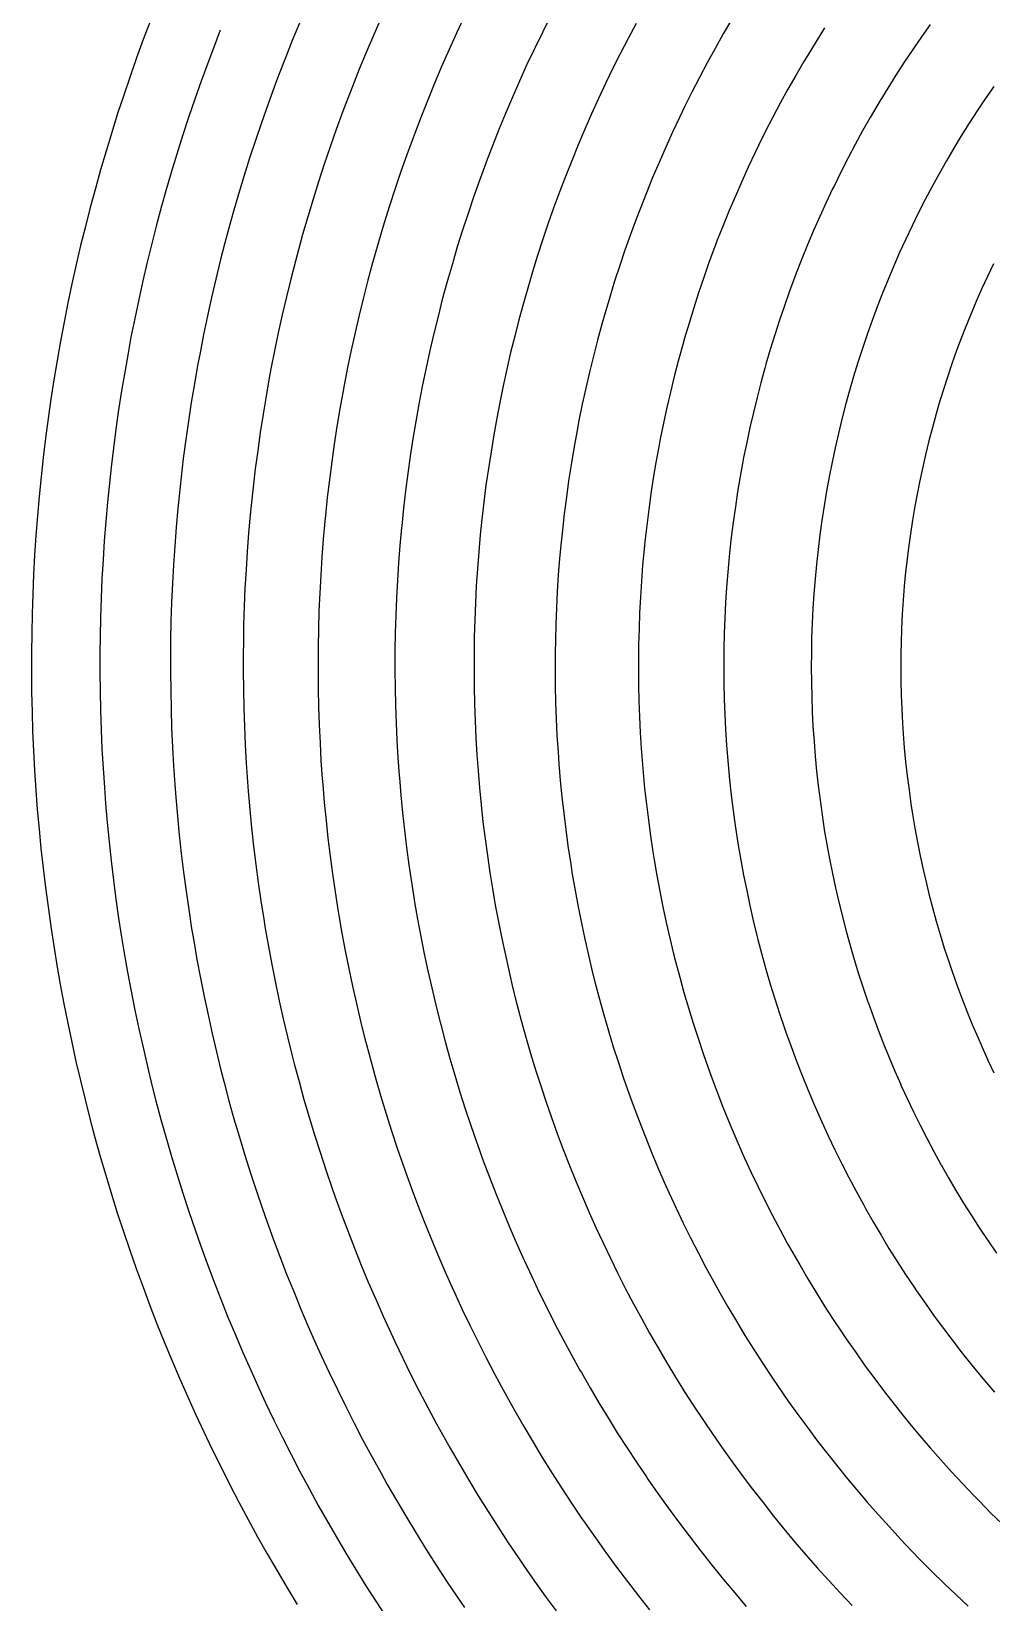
# Model space of a CAD drawing. Header units: inches. Extents: x -134 to 137, y -136 to 138.
# Drawn here: x -134.3 to -62.5, y -71 to 46.4 of the extents above; entities that cross this region are included whole.
import ezdxf

# ---------------------------------------------------------------- set-up
doc = ezdxf.new("R2010")
doc.units = ezdxf.units.IN
doc.header["$MEASUREMENT"] = 0
doc.linetypes.add('Continuous2', pattern=[0])
doc.layers.add('single spiral', color=1, linetype='Continuous')

msp = doc.modelspace()

# ---------------------------------------------------------------- linework, layer by layer
at = {"layer": 'single spiral', "color": 7, "linetype": 'Continuous2', "lineweight": -3, "true_color": 0xffffff}
for p, q in [((-125.38, 47.17), (-125.89, 45.82)), ((-114.21, 47.06), (-114.75, 45.76)), ((-108.13, 47.39), (-108.69, 46.13)), ((-101.9, 47.52), (-102.47, 46.3)), ((-95.45, 47.57), (-96.04, 46.41)), ((-89.06, 47.02), (-89.66, 45.9)), ((-81.92, 47.3), (-82.54, 46.24)), ((-67.07, 46.96), (-67.73, 46.03)), ((-125.89, 45.82), (-126.39, 44.45)), ((-120.14, 46.52), (-120.65, 45.18)), ((-108.69, 46.13), (-109.22, 44.87)), ((-102.47, 46.3), (-103.03, 45.08)), ((-96.04, 46.41), (-96.61, 45.23)), ((-89.66, 45.9), (-90.24, 44.77)), ((-82.54, 46.24), (-83.15, 45.16)), ((-74.97, 46.7), (-75.61, 45.69)), ((-67.73, 46.03), (-68.38, 45.09)), ((-120.65, 45.18), (-121.07, 44.07)), ((-114.75, 45.76), (-115.27, 44.45)), ((-109.22, 44.87), (-109.75, 43.6)), ((-103.03, 45.08), (-103.57, 43.86)), ((-96.68, 45.08), (-97.24, 43.9)), ((-96.61, 45.23), (-96.68, 45.08)), ((-90.24, 44.77), (-90.81, 43.64)), ((-83.15, 45.16), (-83.74, 44.09)), ((-76.23, 44.67), (-76.52, 44.18)), ((-75.61, 45.69), (-76.23, 44.67)), ((-68.38, 45.09), (-69.01, 44.13)), ((-126.39, 44.45), (-126.88, 43.07)), ((-121.07, 44.07), (-121.57, 42.72)), ((-115.27, 44.45), (-115.78, 43.14)), ((-109.75, 43.6), (-110.26, 42.32)), ((-103.57, 43.86), (-104.09, 42.62)), ((-97.24, 43.9), (-97.78, 42.71)), ((-90.81, 43.64), (-91.32, 42.58)), ((-83.74, 44.09), (-84.32, 43)), ((-76.52, 44.18), (-77.12, 43.15)), ((-69.01, 44.13), (-69.64, 43.17)), ((-126.88, 43.07), (-127.35, 41.68)), ((-121.57, 42.72), (-122.04, 41.37)), ((-115.78, 43.14), (-116.11, 42.26)), ((-110.26, 42.32), (-110.75, 41.04)), ((-104.09, 42.62), (-104.6, 41.38)), ((-97.78, 42.71), (-98.3, 41.52)), ((-91.32, 42.58), (-91.86, 41.43)), ((-84.32, 43), (-84.88, 41.9)), ((-77.12, 43.15), (-77.71, 42.12)), ((-69.64, 43.17), (-70.24, 42.2)), ((-62.33, 42.31), (-62.96, 41.4)), ((-127.35, 41.68), (-127.81, 40.29)), ((-122.04, 41.37), (-122.51, 40.01)), ((-116.11, 42.26), (-116.59, 40.94)), ((-104.6, 41.38), (-105.1, 40.13)), ((-98.3, 41.52), (-98.82, 40.31)), ((-91.86, 41.43), (-92.38, 40.28)), ((-84.88, 41.9), (-85.43, 40.8)), ((-77.71, 42.12), (-78.28, 41.08)), ((-70.84, 41.22), (-70.98, 40.98)), ((-70.24, 42.2), (-70.84, 41.22)), ((-62.96, 41.4), (-63.57, 40.49)), ((-127.81, 40.29), (-128.25, 38.89)), ((-122.51, 40.01), (-122.95, 38.64)), ((-116.59, 40.94), (-117.06, 39.61)), ((-110.99, 40.4), (-111.47, 39.11)), ((-110.75, 41.04), (-110.99, 40.4)), ((-105.1, 40.13), (-105.58, 38.88)), ((-98.82, 40.31), (-99.31, 39.1)), ((-92.38, 40.28), (-92.89, 39.12)), ((-85.81, 40.01), (-86.33, 38.9)), ((-85.43, 40.8), (-85.81, 40.01)), ((-78.83, 40.02), (-79.38, 38.97)), ((-78.28, 41.08), (-78.83, 40.02)), ((-71.56, 39.99), (-72.13, 39)), ((-70.98, 40.98), (-71.56, 39.99)), ((-63.57, 40.49), (-64.16, 39.57)), ((-128.25, 38.89), (-128.67, 37.49)), ((-117.06, 39.61), (-117.51, 38.28)), ((-111.47, 39.11), (-111.92, 37.81)), ((-105.58, 38.88), (-105.73, 38.48)), ((-99.31, 39.1), (-99.79, 37.89)), ((-92.89, 39.12), (-93.39, 37.95)), ((-86.33, 38.9), (-86.84, 37.78)), ((-79.38, 38.97), (-79.91, 37.9)), ((-72.13, 39), (-72.68, 37.99)), ((-64.16, 39.57), (-64.75, 38.64)), ((-122.95, 38.64), (-123.38, 37.27)), ((-117.51, 38.28), (-117.95, 36.95)), ((-111.92, 37.81), (-112.36, 36.51)), ((-105.73, 38.48), (-106.19, 37.22)), ((-99.79, 37.89), (-100.26, 36.67)), ((-93.39, 37.95), (-93.87, 36.77)), ((-86.84, 37.78), (-87.34, 36.65)), ((-79.91, 37.9), (-80.16, 37.38)), ((-72.68, 37.99), (-73.21, 36.98)), ((-65.31, 37.71), (-65.86, 36.76)), ((-64.75, 38.64), (-65.31, 37.71)), ((-128.67, 37.49), (-129.08, 36.08)), ((-123.38, 37.27), (-123.8, 35.9)), ((-117.95, 36.95), (-118.37, 35.6)), ((-112.36, 36.51), (-112.79, 35.2)), ((-106.19, 37.22), (-106.64, 35.96)), ((-100.32, 36.51), (-100.77, 35.29)), ((-100.26, 36.67), (-100.32, 36.51)), ((-93.87, 36.77), (-94.34, 35.59)), ((-87.34, 36.65), (-87.82, 35.52)), ((-80.16, 37.38), (-80.67, 36.3)), ((-73.21, 36.98), (-73.73, 35.96)), ((-65.86, 36.76), (-66.41, 35.8)), ((-129.08, 36.08), (-129.47, 34.69)), ((-123.8, 35.9), (-124.2, 34.52)), ((-118.37, 35.6), (-118.78, 34.26)), ((-106.64, 35.96), (-107.07, 34.69)), ((-100.77, 35.29), (-101.2, 34.05)), ((-94.34, 35.59), (-94.76, 34.49)), ((-87.82, 35.52), (-88.29, 34.38)), ((-81.16, 35.22), (-81.64, 34.13)), ((-80.67, 36.3), (-81.16, 35.22)), ((-73.73, 35.96), (-74.24, 34.93)), ((-66.41, 35.8), (-66.93, 34.84)), ((-129.47, 34.69), (-129.85, 33.28)), ((-124.2, 34.52), (-124.52, 33.37)), ((-118.78, 34.26), (-119.17, 32.91)), ((-112.79, 35.2), (-113.2, 33.89)), ((-107.07, 34.69), (-107.49, 33.41)), ((-101.2, 34.05), (-101.62, 32.82)), ((-94.76, 34.49), (-95.2, 33.3)), ((-88.29, 34.38), (-88.74, 33.23)), ((-81.64, 34.13), (-82.1, 33.04)), ((-74.37, 34.68), (-74.86, 33.64)), ((-74.24, 34.93), (-74.37, 34.68)), ((-66.93, 34.84), (-67.45, 33.87)), ((-129.85, 33.28), (-130.22, 31.86)), ((-124.52, 33.37), (-124.9, 31.98)), ((-119.17, 32.91), (-119.42, 32)), ((-113.2, 33.89), (-113.6, 32.57)), ((-107.49, 33.41), (-107.89, 32.13)), ((-95.2, 33.3), (-95.62, 32.1)), ((-88.74, 33.23), (-89.05, 32.41)), ((-82.1, 33.04), (-82.55, 31.93)), ((-74.86, 33.64), (-75.33, 32.6)), ((-67.95, 32.89), (-68.43, 31.91)), ((-67.45, 33.87), (-67.95, 32.89)), ((-130.22, 31.86), (-130.57, 30.44)), ((-124.9, 31.98), (-125.25, 30.59)), ((-119.42, 32), (-119.79, 30.64)), ((-113.6, 32.57), (-113.98, 31.25)), ((-107.89, 32.13), (-108.27, 30.85)), ((-101.62, 32.82), (-102.03, 31.57)), ((-95.62, 32.1), (-96.03, 30.9)), ((-89.05, 32.41), (-89.48, 31.26)), ((-82.55, 31.93), (-82.99, 30.83)), ((-75.33, 32.6), (-75.79, 31.55)), ((-68.43, 31.91), (-68.9, 30.92)), ((-125.25, 30.59), (-125.6, 29.19)), ((-119.79, 30.64), (-120.14, 29.28)), ((-114.17, 30.59), (-114.52, 29.26)), ((-113.98, 31.25), (-114.17, 30.59)), ((-108.27, 30.85), (-108.64, 29.56)), ((-102.03, 31.57), (-102.42, 30.33)), ((-96.03, 30.9), (-96.42, 29.69)), ((-89.48, 31.26), (-89.89, 30.1)), ((-82.99, 30.83), (-83.19, 30.28)), ((-75.79, 31.55), (-76.24, 30.49)), ((-68.9, 30.92), (-69.36, 29.92)), ((-130.57, 30.44), (-130.9, 29.01)), ((-108.64, 29.56), (-108.76, 29.14)), ((-102.42, 30.33), (-102.79, 29.07)), ((-96.42, 29.69), (-96.8, 28.48)), ((-89.89, 30.1), (-90.28, 28.93)), ((-83.19, 30.28), (-83.61, 29.16)), ((-76.67, 29.43), (-77.09, 28.36)), ((-76.24, 30.49), (-76.67, 29.43)), ((-69.36, 29.92), (-69.8, 28.91)), ((-130.9, 29.01), (-131.22, 27.58)), ((-125.6, 29.19), (-125.92, 27.79)), ((-120.14, 29.28), (-120.47, 27.91)), ((-114.52, 29.26), (-114.87, 27.93)), ((-108.76, 29.14), (-109.11, 27.85)), ((-102.79, 29.07), (-103.15, 27.82)), ((-96.8, 28.48), (-97.16, 27.26)), ((-90.28, 28.93), (-90.66, 27.76)), ((-83.61, 29.16), (-84, 28.04)), ((-77.09, 28.36), (-77.19, 28.09)), ((-69.8, 28.91), (-70.23, 27.9)), ((-62.35, 29.07), (-62.8, 28.13)), ((-131.22, 27.58), (-131.52, 26.15)), ((-125.92, 27.79), (-126.23, 26.39)), ((-120.47, 27.91), (-120.79, 26.54)), ((-114.87, 27.93), (-115.19, 26.6)), ((-109.11, 27.85), (-109.44, 26.55)), ((-103.2, 27.65), (-103.54, 26.39)), ((-103.15, 27.82), (-103.2, 27.65)), ((-97.16, 27.26), (-97.48, 26.12)), ((-90.66, 27.76), (-91.03, 26.58)), ((-84, 28.04), (-84.39, 26.91)), ((-77.59, 27.02), (-77.97, 25.94)), ((-77.19, 28.09), (-77.59, 27.02)), ((-70.23, 27.9), (-70.64, 26.88)), ((-63.24, 27.17), (-63.66, 26.21)), ((-62.8, 28.13), (-63.24, 27.17)), ((-131.52, 26.15), (-131.81, 24.71)), ((-126.23, 26.39), (-126.53, 24.99)), ((-120.79, 26.54), (-121.09, 25.17)), ((-115.19, 26.6), (-115.5, 25.26)), ((-109.44, 26.55), (-109.76, 25.24)), ((-103.54, 26.39), (-103.86, 25.12)), ((-97.48, 26.12), (-97.82, 24.89)), ((-91.03, 26.58), (-91.38, 25.4)), ((-84.39, 26.91), (-84.75, 25.78)), ((-77.97, 25.94), (-78.34, 24.85)), ((-71.04, 25.86), (-71.42, 24.82)), ((-70.64, 26.88), (-71.04, 25.86)), ((-63.66, 26.21), (-64.07, 25.24)), ((-131.81, 24.71), (-132.07, 23.29)), ((-126.53, 24.99), (-126.81, 23.58)), ((-121.09, 25.17), (-121.38, 23.79)), ((-115.5, 25.26), (-115.8, 23.91)), ((-109.76, 25.24), (-110.06, 23.93)), ((-103.86, 25.12), (-104.18, 23.85)), ((-97.82, 24.89), (-98.13, 23.66)), ((-91.38, 25.4), (-91.62, 24.55)), ((-84.75, 25.78), (-85.1, 24.64)), ((-78.34, 24.85), (-78.69, 23.76)), ((-71.42, 24.82), (-71.79, 23.79)), ((-64.07, 25.24), (-64.46, 24.27)), ((-126.81, 23.58), (-127.03, 22.4)), ((-121.38, 23.79), (-121.65, 22.41)), ((-115.8, 23.91), (-116.08, 22.57)), ((-110.06, 23.93), (-110.35, 22.62)), ((-104.18, 23.85), (-104.47, 22.58)), ((-98.13, 23.66), (-98.44, 22.43)), ((-91.62, 24.55), (-91.94, 23.36)), ((-85.44, 23.5), (-85.6, 22.94)), ((-85.1, 24.64), (-85.44, 23.5)), ((-78.69, 23.76), (-79.03, 22.67)), ((-71.79, 23.79), (-72.14, 22.75)), ((-64.73, 23.56), (-65.1, 22.58)), ((-64.46, 24.27), (-64.73, 23.56)), ((-132.07, 23.29), (-132.33, 21.85)), ((-127.03, 22.4), (-127.28, 20.98)), ((-121.65, 22.41), (-121.83, 21.48)), ((-116.08, 22.57), (-116.35, 21.22)), ((-110.35, 22.62), (-110.62, 21.31)), ((-104.47, 22.58), (-104.75, 21.3)), ((-98.44, 22.43), (-98.72, 21.19)), ((-91.94, 23.36), (-92.25, 22.17)), ((-85.6, 22.94), (-85.91, 21.79)), ((-79.03, 22.67), (-79.35, 21.57)), ((-72.14, 22.75), (-72.48, 21.7)), ((-65.1, 22.58), (-65.45, 21.59)), ((-132.33, 21.85), (-132.57, 20.4)), ((-121.83, 21.48), (-122.07, 20.1)), ((-116.35, 21.22), (-116.47, 20.54)), ((-110.62, 21.31), (-110.88, 19.99)), ((-104.75, 21.3), (-105.01, 20.02)), ((-98.72, 21.19), (-98.99, 19.95)), ((-92.25, 22.17), (-92.54, 20.97)), ((-85.91, 21.79), (-86.21, 20.64)), ((-79.43, 21.28), (-79.73, 20.18)), ((-79.35, 21.57), (-79.43, 21.28)), ((-72.48, 21.7), (-72.8, 20.65)), ((-65.45, 21.59), (-65.79, 20.59)), ((-132.57, 20.4), (-132.79, 18.95)), ((-127.28, 20.98), (-127.51, 19.57)), ((-122.07, 20.1), (-122.3, 18.71)), ((-116.47, 20.54), (-116.71, 19.18)), ((-110.88, 19.99), (-110.96, 19.57)), ((-105.01, 20.02), (-105.26, 18.74)), ((-92.54, 20.97), (-92.82, 19.77)), ((-86.21, 20.64), (-86.49, 19.48)), ((-79.73, 20.18), (-80.02, 19.07)), ((-72.8, 20.65), (-73.11, 19.59)), ((-65.79, 20.59), (-66.11, 19.59)), ((-132.79, 18.95), (-133, 17.5)), ((-127.51, 19.57), (-127.73, 18.15)), ((-116.71, 19.18), (-116.94, 17.83)), ((-110.96, 19.57), (-111.2, 18.24)), ((-98.99, 19.95), (-99.25, 18.7)), ((-92.82, 19.77), (-93.08, 18.57)), ((-86.49, 19.48), (-86.76, 18.32)), ((-80.02, 19.07), (-80.29, 17.95)), ((-73.11, 19.59), (-73.4, 18.53)), ((-66.11, 19.59), (-66.42, 18.59)), ((-127.73, 18.15), (-127.94, 16.72)), ((-122.3, 18.71), (-122.52, 17.32)), ((-116.94, 17.83), (-117.15, 16.47)), ((-111.2, 18.24), (-111.42, 16.92)), ((-105.29, 18.57), (-105.52, 17.28)), ((-105.26, 18.74), (-105.29, 18.57)), ((-99.25, 18.7), (-99.47, 17.54)), ((-93.08, 18.57), (-93.33, 17.36)), ((-86.76, 18.32), (-87.01, 17.15)), ((-80.29, 17.95), (-80.55, 16.83)), ((-73.4, 18.53), (-73.68, 17.46)), ((-66.63, 17.85), (-66.91, 16.84)), ((-66.42, 18.59), (-66.63, 17.85)), ((-133, 17.5), (-133.19, 16.05)), ((-127.94, 16.72), (-128.12, 15.3)), ((-122.52, 17.32), (-122.72, 15.93)), ((-117.15, 16.47), (-117.34, 15.1)), ((-111.42, 16.92), (-111.62, 15.59)), ((-105.52, 17.28), (-105.74, 15.99)), ((-99.47, 17.54), (-99.7, 16.29)), ((-93.49, 16.49), (-93.71, 15.27)), ((-93.33, 17.36), (-93.49, 16.49)), ((-87.01, 17.15), (-87.25, 15.99)), ((-80.55, 16.83), (-80.79, 15.71)), ((-73.68, 17.46), (-73.94, 16.39)), ((-66.91, 16.84), (-67.18, 15.83)), ((-133.19, 16.05), (-133.37, 14.6)), ((-128.12, 15.3), (-128.3, 13.87)), ((-122.72, 15.93), (-122.9, 14.53)), ((-111.62, 15.59), (-111.81, 14.26)), ((-105.74, 15.99), (-105.94, 14.7)), ((-99.7, 16.29), (-99.9, 15.03)), ((-93.71, 15.27), (-93.91, 14.06)), ((-87.36, 15.4), (-87.57, 14.23)), ((-87.25, 15.99), (-87.36, 15.4)), ((-80.79, 15.71), (-81.02, 14.59)), ((-74.18, 15.32), (-74.41, 14.24)), ((-73.94, 16.39), (-74.18, 15.32)), ((-67.18, 15.83), (-67.43, 14.8)), ((-133.37, 14.6), (-133.53, 13.14)), ((-122.9, 14.53), (-123.07, 13.13)), ((-117.34, 15.1), (-117.52, 13.74)), ((-111.81, 14.26), (-111.98, 12.93)), ((-105.94, 14.7), (-106.12, 13.4)), ((-99.9, 15.03), (-100.1, 13.78)), ((-87.57, 14.23), (-87.77, 13.06)), ((-81.07, 14.3), (-81.28, 13.17)), ((-81.02, 14.59), (-81.07, 14.3)), ((-74.41, 14.24), (-74.63, 13.16)), ((-67.43, 14.8), (-67.66, 13.78)), ((-133.53, 13.14), (-133.67, 11.69)), ((-128.3, 13.87), (-128.45, 12.44)), ((-123.07, 13.13), (-123.22, 11.73)), ((-117.52, 13.74), (-117.68, 12.37)), ((-111.98, 12.93), (-112.14, 11.6)), ((-106.12, 13.4), (-106.29, 12.1)), ((-100.1, 13.78), (-100.28, 12.52)), ((-93.91, 14.06), (-94.1, 12.84)), ((-87.77, 13.06), (-87.95, 11.88)), ((-81.28, 13.17), (-81.47, 12.03)), ((-74.63, 13.16), (-74.82, 12.08)), ((-67.66, 13.78), (-67.88, 12.75)), ((-128.45, 12.44), (-128.57, 11.25)), ((-117.68, 12.37), (-117.83, 11.01)), ((-106.29, 12.1), (-106.44, 10.8)), ((-100.28, 12.52), (-100.44, 11.26)), ((-94.1, 12.84), (-94.27, 11.62)), ((-87.95, 11.88), (-88.11, 10.7)), ((-81.47, 12.03), (-81.64, 10.9)), ((-74.82, 12.08), (-75.01, 10.99)), ((-68.03, 11.99), (-68.22, 10.96)), ((-67.88, 12.75), (-68.03, 11.99)), ((-133.67, 11.69), (-133.8, 10.24)), ((-128.57, 11.25), (-128.7, 9.82)), ((-123.31, 10.79), (-123.43, 9.39)), ((-123.22, 11.73), (-123.31, 10.79)), ((-117.83, 11.01), (-117.89, 10.31)), ((-112.14, 11.6), (-112.28, 10.26)), ((-106.44, 10.8), (-106.57, 9.5)), ((-100.44, 11.26), (-100.58, 9.99)), ((-94.27, 11.62), (-94.43, 10.39)), ((-88.11, 10.7), (-88.26, 9.52)), ((-81.64, 10.9), (-81.8, 9.76)), ((-75.01, 10.99), (-75.17, 9.9)), ((-68.22, 10.96), (-68.39, 9.92)), ((-133.8, 10.24), (-133.91, 8.77)), ((-128.7, 9.82), (-128.81, 8.38)), ((-117.89, 10.31), (-118.02, 8.94)), ((-112.32, 9.83), (-112.44, 8.49)), ((-112.28, 10.26), (-112.32, 9.83)), ((-106.57, 9.5), (-106.59, 9.33)), ((-100.58, 9.99), (-100.7, 8.81)), ((-94.43, 10.39), (-94.57, 9.17)), ((-88.26, 9.52), (-88.4, 8.33)), ((-81.8, 9.76), (-81.94, 8.62)), ((-75.17, 9.9), (-75.33, 8.81)), ((-68.39, 9.92), (-68.55, 8.89)), ((-133.91, 8.77), (-134.01, 7.31)), ((-128.81, 8.38), (-128.9, 6.95)), ((-123.43, 9.39), (-123.54, 7.98)), ((-118.02, 8.94), (-118.12, 7.57)), ((-112.44, 8.49), (-112.55, 7.15)), ((-106.59, 9.33), (-106.71, 8.02)), ((-100.7, 8.81), (-100.82, 7.54)), ((-94.66, 8.28), (-94.77, 7.05)), ((-94.57, 9.17), (-94.66, 8.28)), ((-88.4, 8.33), (-88.46, 7.74)), ((-81.94, 8.62), (-82.07, 7.48)), ((-75.33, 8.81), (-75.46, 7.72)), ((-68.55, 8.89), (-68.69, 7.84)), ((-134.01, 7.31), (-134.09, 5.85)), ((-123.54, 7.98), (-123.64, 6.58)), ((-118.12, 7.57), (-118.21, 6.2)), ((-112.55, 7.15), (-112.63, 5.81)), ((-106.71, 8.02), (-106.81, 6.72)), ((-100.82, 7.54), (-100.92, 6.28)), ((-94.77, 7.05), (-94.87, 5.82)), ((-88.46, 7.74), (-88.57, 6.55)), ((-82.1, 7.18), (-82.2, 6.04)), ((-82.07, 7.48), (-82.1, 7.18)), ((-75.46, 7.72), (-75.58, 6.61)), ((-68.69, 7.84), (-68.82, 6.8)), ((-128.9, 6.95), (-128.98, 5.52)), ((-123.64, 6.58), (-123.71, 5.17)), ((-118.21, 6.2), (-118.29, 4.82)), ((-106.81, 6.72), (-106.9, 5.41)), ((-100.92, 6.28), (-101, 5.01)), ((-88.57, 6.55), (-88.66, 5.36)), ((-82.2, 6.04), (-82.29, 4.89)), ((-75.58, 6.61), (-75.68, 5.52)), ((-68.91, 6.03), (-69.01, 4.98)), ((-68.82, 6.8), (-68.91, 6.03)), ((-134.09, 5.85), (-134.15, 4.39)), ((-128.98, 5.52), (-129.04, 4.08)), ((-123.71, 5.17), (-123.77, 3.77)), ((-118.29, 4.82), (-118.35, 3.45)), ((-112.63, 5.81), (-112.7, 4.47)), ((-106.9, 5.41), (-106.96, 4.11)), ((-101, 5.01), (-101.07, 3.74)), ((-94.87, 5.82), (-94.95, 4.59)), ((-88.66, 5.36), (-88.74, 4.17)), ((-82.29, 4.89), (-82.37, 3.75)), ((-75.68, 5.52), (-75.77, 4.42)), ((-69.01, 4.98), (-69.09, 3.93)), ((-134.15, 4.39), (-134.2, 2.92)), ((-129.04, 4.08), (-129.09, 2.64)), ((-123.77, 3.77), (-123.82, 2.36)), ((-112.7, 4.47), (-112.76, 3.13)), ((-106.96, 4.11), (-107.02, 2.8)), ((-101.07, 3.74), (-101.12, 2.47)), ((-94.95, 4.59), (-95.01, 3.36)), ((-88.74, 4.17), (-88.8, 2.98)), ((-82.37, 3.75), (-82.43, 2.6)), ((-75.77, 4.42), (-75.84, 3.32)), ((-69.09, 3.93), (-69.16, 2.88)), ((-134.2, 2.92), (-134.23, 1.46)), ((-129.09, 2.64), (-129.12, 1.21)), ((-123.82, 2.36), (-123.85, 0.95)), ((-118.35, 3.45), (-118.39, 2.07)), ((-112.76, 3.13), (-112.8, 1.78)), ((-107.02, 2.8), (-107.06, 1.49)), ((-101.12, 2.47), (-101.15, 1.19)), ((-95.01, 3.36), (-95.06, 2.13)), ((-88.8, 2.98), (-88.84, 1.79)), ((-82.43, 2.6), (-82.47, 1.45)), ((-75.84, 3.32), (-75.9, 2.22)), ((-69.16, 2.88), (-69.21, 1.83)), ((-134.23, 1.46), (-134.25, 0)), ((-129.12, 1.21), (-129.13, 0)), ((-118.39, 2.07), (-118.41, 0.7)), ((-112.8, 1.78), (-112.82, 0.44)), ((-107.06, 1.49), (-107.08, 0.18)), ((-101.15, 1.19), (-101.17, 0)), ((-95.06, 2.13), (-95.09, 0.9)), ((-88.84, 1.79), (-88.87, 0.6)), ((-82.47, 1.45), (-82.5, 0.31)), ((-75.9, 2.22), (-75.94, 1.12)), ((-69.21, 1.83), (-69.25, 0.78)), ((-134.25, 0), (-134.25, -1.47)), ((-129.13, 0), (-129.13, -1.44)), ((-123.85, 0.95), (-123.86, 0)), ((-123.86, 0), (-123.86, -1.41)), ((-118.41, 0.7), (-118.42, 0)), ((-118.42, 0), (-118.42, -1.38)), ((-112.82, 0.44), (-112.83, 0)), ((-112.83, 0), (-112.83, -1.34)), ((-107.08, 0.18), (-107.08, 0)), ((-107.08, 0), (-107.08, -1.31)), ((-101.17, 0), (-101.17, -1.27)), ((-95.09, 0.9), (-95.11, 0)), ((-95.11, 0), (-95.11, -1.23)), ((-88.88, 0), (-88.89, -1.19)), ((-88.87, 0.6), (-88.88, 0)), ((-82.5, 0), (-82.51, -1.15)), ((-82.5, 0.31), (-82.5, 0)), ((-75.96, 0), (-75.97, -1.1)), ((-75.94, 1.12), (-75.96, 0)), ((-69.26, 0), (-69.27, -1.05)), ((-69.25, 0.78), (-69.26, 0)), ((-82.51, -1.15), (-82.5, -2.3)), ((-75.97, -1.1), (-75.96, -2.2)), ((-69.27, -1.05), (-69.26, -2.1)), ((-134.25, -1.47), (-134.24, -2.93)), ((-129.13, -1.44), (-129.12, -2.87)), ((-123.86, -1.41), (-123.84, -2.81)), ((-118.42, -1.38), (-118.41, -2.75)), ((-112.83, -1.34), (-112.82, -2.69)), ((-107.08, -1.31), (-107.07, -2.62)), ((-101.17, -1.27), (-101.16, -2.54)), ((-95.11, -1.23), (-95.1, -2.47)), ((-88.89, -1.19), (-88.88, -2.38)), ((-82.5, -2.3), (-82.47, -3.45)), ((-75.96, -2.2), (-75.93, -3.31)), ((-69.26, -2.1), (-69.24, -3.16)), ((-134.24, -2.93), (-134.2, -4.4)), ((-129.12, -2.87), (-129.09, -4.31)), ((-123.84, -2.81), (-123.81, -4.22)), ((-118.41, -2.75), (-118.38, -4.13)), ((-112.82, -2.69), (-112.79, -4.03)), ((-107.07, -2.62), (-107.04, -3.93)), ((-101.16, -2.54), (-101.13, -3.82)), ((-95.1, -2.47), (-95.07, -3.7)), ((-88.88, -2.38), (-88.85, -3.58)), ((-82.47, -3.45), (-82.43, -4.59)), ((-75.93, -3.31), (-75.89, -4.41)), ((-69.24, -3.16), (-69.2, -4.21)), ((-134.2, -4.4), (-134.16, -5.86)), ((-129.09, -4.31), (-129.04, -5.75)), ((-123.81, -4.22), (-123.77, -5.63)), ((-118.38, -4.13), (-118.33, -5.5)), ((-112.79, -4.03), (-112.74, -5.37)), ((-107.04, -3.93), (-107, -5.23)), ((-101.13, -3.82), (-101.09, -5.09)), ((-95.07, -3.7), (-95.03, -4.93)), ((-88.85, -3.58), (-88.81, -4.77)), ((-82.43, -4.59), (-82.37, -5.74)), ((-75.89, -4.41), (-75.84, -5.51)), ((-69.2, -4.21), (-69.14, -5.26)), ((-134.16, -5.86), (-134.09, -7.33)), ((-129.04, -5.75), (-128.98, -7.18)), ((-123.77, -5.63), (-123.7, -7.04)), ((-118.33, -5.5), (-118.27, -6.88)), ((-112.74, -5.37), (-112.68, -6.72)), ((-107, -5.23), (-106.94, -6.54)), ((-101.09, -5.09), (-101.03, -6.36)), ((-95.03, -4.93), (-94.97, -6.17)), ((-88.81, -4.77), (-88.75, -5.96)), ((-82.37, -5.74), (-82.3, -6.89)), ((-75.84, -5.51), (-75.76, -6.61)), ((-69.14, -5.26), (-69.09, -6.04)), ((-123.7, -7.04), (-123.63, -8.44)), ((-118.27, -6.88), (-118.19, -8.25)), ((-112.68, -6.72), (-112.61, -8.06)), ((-106.94, -6.54), (-106.86, -7.85)), ((-101.03, -6.36), (-100.95, -7.63)), ((-94.97, -6.17), (-94.89, -7.4)), ((-88.75, -5.96), (-88.67, -7.15)), ((-82.3, -6.89), (-82.27, -7.2)), ((-75.76, -6.61), (-75.76, -6.63)), ((-75.76, -6.63), (-75.67, -7.73)), ((-69.09, -6.04), (-69.01, -7.09)), ((-134.09, -7.33), (-134.01, -8.79)), ((-128.98, -7.18), (-128.9, -8.62)), ((-112.61, -8.06), (-112.51, -9.4)), ((-106.86, -7.85), (-106.77, -9.16)), ((-100.95, -7.63), (-100.87, -8.82)), ((-94.89, -7.4), (-94.83, -8.3)), ((-88.67, -7.15), (-88.63, -7.75)), ((-88.63, -7.75), (-88.53, -8.94)), ((-82.27, -7.2), (-82.18, -8.34)), ((-75.67, -7.73), (-75.57, -8.83)), ((-69.01, -7.09), (-68.91, -8.14)), ((-68.91, -8.14), (-68.79, -9.19)), ((-134.01, -8.79), (-133.92, -10.25)), ((-128.9, -8.62), (-128.8, -10.05)), ((-123.63, -8.44), (-123.53, -9.85)), ((-118.19, -8.25), (-118.1, -9.63)), ((-106.77, -9.16), (-106.75, -9.34)), ((-106.75, -9.34), (-106.64, -10.64)), ((-100.87, -8.82), (-100.76, -10.09)), ((-94.83, -8.3), (-94.72, -9.53)), ((-88.53, -8.94), (-88.42, -10.13)), ((-82.18, -8.34), (-82.07, -9.49)), ((-75.57, -8.83), (-75.45, -9.92)), ((-68.79, -9.19), (-68.66, -10.24)), ((-133.92, -10.25), (-133.81, -11.71)), ((-128.8, -10.05), (-128.71, -11.26)), ((-123.53, -9.85), (-123.46, -10.8)), ((-118.1, -9.63), (-118.05, -10.33)), ((-118.05, -10.33), (-117.93, -11.7)), ((-112.51, -9.4), (-112.48, -9.84)), ((-112.48, -9.84), (-112.36, -11.18)), ((-100.76, -10.09), (-100.64, -11.36)), ((-94.72, -9.53), (-94.61, -10.75)), ((-88.42, -10.13), (-88.29, -11.32)), ((-82.07, -9.49), (-81.95, -10.63)), ((-75.45, -9.92), (-75.31, -11.02)), ((-68.66, -10.24), (-68.52, -11.28)), ((-133.81, -11.71), (-133.68, -13.17)), ((-128.71, -11.26), (-128.59, -12.69)), ((-123.46, -10.8), (-123.34, -12.2)), ((-117.93, -11.7), (-117.79, -13.07)), ((-112.36, -11.18), (-112.23, -12.52)), ((-106.64, -10.64), (-106.51, -11.95)), ((-100.64, -11.36), (-100.5, -12.62)), ((-94.61, -10.75), (-94.47, -11.98)), ((-88.29, -11.32), (-88.14, -12.5)), ((-81.95, -10.63), (-81.8, -11.77)), ((-75.31, -11.02), (-75.16, -12.11)), ((-68.52, -11.28), (-68.4, -12.06)), ((-128.59, -12.69), (-128.45, -14.12)), ((-123.34, -12.2), (-123.2, -13.6)), ((-112.23, -12.52), (-112.09, -13.85)), ((-106.51, -11.95), (-106.37, -13.25)), ((-100.5, -12.62), (-100.34, -13.89)), ((-94.47, -11.98), (-94.32, -13.21)), ((-88.14, -12.5), (-87.98, -13.68)), ((-81.8, -11.77), (-81.65, -12.91)), ((-81.65, -12.91), (-81.47, -14.05)), ((-75.16, -12.11), (-74.99, -13.2)), ((-68.4, -12.06), (-68.22, -13.1)), ((-133.68, -13.17), (-133.54, -14.63)), ((-123.2, -13.6), (-123.05, -15)), ((-117.79, -13.07), (-117.64, -14.44)), ((-112.09, -13.85), (-111.92, -15.19)), ((-106.37, -13.25), (-106.21, -14.55)), ((-100.34, -13.89), (-100.17, -15.15)), ((-94.32, -13.21), (-94.15, -14.43)), ((-87.98, -13.68), (-87.8, -14.86)), ((-81.47, -14.05), (-81.42, -14.36)), ((-74.99, -13.2), (-74.99, -13.22)), ((-74.99, -13.22), (-74.8, -14.31)), ((-68.22, -13.1), (-68.03, -14.14)), ((-133.54, -14.63), (-133.38, -16.08)), ((-128.45, -14.12), (-128.29, -15.55)), ((-123.05, -15), (-122.88, -16.4)), ((-117.64, -14.44), (-117.48, -15.81)), ((-111.92, -15.19), (-111.75, -16.52)), ((-106.21, -14.55), (-106.04, -15.85)), ((-100.17, -15.15), (-99.99, -16.41)), ((-94.15, -14.43), (-93.97, -15.65)), ((-87.8, -14.86), (-87.7, -15.46)), ((-81.42, -14.36), (-81.23, -15.49)), ((-74.8, -14.31), (-74.6, -15.4)), ((-68.03, -14.14), (-67.82, -15.17)), ((-67.82, -15.17), (-67.6, -16.2)), ((-133.38, -16.08), (-133.2, -17.54)), ((-128.29, -15.55), (-128.12, -16.98)), ((-122.88, -16.4), (-122.69, -17.8)), ((-117.48, -15.81), (-117.3, -17.17)), ((-106.04, -15.85), (-105.85, -17.14)), ((-99.99, -16.41), (-99.8, -17.6)), ((-93.97, -15.65), (-93.83, -16.54)), ((-87.7, -15.46), (-87.5, -16.64)), ((-81.23, -15.49), (-81.02, -16.62)), ((-74.6, -15.4), (-74.39, -16.48)), ((-67.6, -16.2), (-67.36, -17.23)), ((-133.2, -17.54), (-133.01, -18.99)), ((-128.12, -16.98), (-127.93, -18.41)), ((-117.3, -17.17), (-117.1, -18.53)), ((-111.75, -16.52), (-111.55, -17.85)), ((-105.85, -17.14), (-105.64, -18.44)), ((-99.8, -17.6), (-99.58, -18.85)), ((-93.83, -16.54), (-93.62, -17.76)), ((-87.5, -16.64), (-87.28, -17.81)), ((-81.02, -16.62), (-80.79, -17.75)), ((-74.39, -16.48), (-74.15, -17.56)), ((-74.15, -17.56), (-73.91, -18.63)), ((-67.36, -17.23), (-67.17, -18)), ((-127.93, -18.41), (-127.73, -19.83)), ((-122.69, -17.8), (-122.49, -19.19)), ((-117.1, -18.53), (-116.89, -19.89)), ((-111.55, -17.85), (-111.34, -19.18)), ((-105.64, -18.44), (-105.61, -18.62)), ((-105.61, -18.62), (-105.39, -19.91)), ((-93.62, -17.76), (-93.39, -18.97)), ((-87.28, -17.81), (-87.05, -18.98)), ((-80.79, -17.75), (-80.55, -18.87)), ((-73.91, -18.63), (-73.64, -19.71)), ((-67.17, -18), (-66.91, -19.02)), ((-133.01, -18.99), (-132.81, -20.44)), ((-127.73, -19.83), (-127.51, -21.25)), ((-122.49, -19.19), (-122.28, -20.59)), ((-116.89, -19.89), (-116.77, -20.59)), ((-111.34, -19.18), (-111.27, -19.62)), ((-111.27, -19.62), (-111.04, -20.94)), ((-105.39, -19.91), (-105.15, -21.2)), ((-99.58, -18.85), (-99.35, -20.1)), ((-93.39, -18.97), (-93.15, -20.19)), ((-87.05, -18.98), (-86.8, -20.15)), ((-80.55, -18.87), (-80.3, -20)), ((-73.64, -19.71), (-73.64, -19.73)), ((-73.64, -19.73), (-73.36, -20.8)), ((-66.91, -19.02), (-66.63, -20.04)), ((-132.81, -20.44), (-132.58, -21.89)), ((-122.28, -20.59), (-122.12, -21.53)), ((-116.77, -20.59), (-116.53, -21.95)), ((-111.04, -20.94), (-110.79, -22.27)), ((-99.35, -20.1), (-99.1, -21.35)), ((-93.15, -20.19), (-92.89, -21.39)), ((-86.8, -20.15), (-86.54, -21.32)), ((-80.3, -20), (-80.03, -21.11)), ((-80.03, -21.11), (-79.95, -21.42)), ((-73.36, -20.8), (-73.06, -21.86)), ((-66.63, -20.04), (-66.33, -21.05)), ((-66.33, -21.05), (-66.02, -22.06)), ((-132.58, -21.89), (-132.35, -23.34)), ((-127.51, -21.25), (-127.31, -22.45)), ((-122.12, -21.53), (-121.88, -22.92)), ((-116.53, -21.95), (-116.28, -23.3)), ((-110.79, -22.27), (-110.53, -23.58)), ((-105.15, -21.2), (-104.89, -22.48)), ((-99.1, -21.35), (-98.83, -22.6)), ((-92.89, -21.39), (-92.62, -22.6)), ((-86.54, -21.32), (-86.25, -22.48)), ((-79.95, -21.42), (-79.66, -22.53)), ((-73.06, -21.86), (-72.75, -22.92)), ((-66.02, -22.06), (-65.69, -23.06)), ((-132.35, -23.34), (-132.09, -24.78)), ((-127.31, -22.45), (-127.06, -23.86)), ((-121.88, -22.92), (-121.62, -24.3)), ((-116.28, -23.3), (-116.01, -24.65)), ((-104.89, -22.48), (-104.62, -23.77)), ((-98.83, -22.6), (-98.55, -23.84)), ((-92.62, -22.6), (-92.33, -23.8)), ((-86.25, -22.48), (-86.11, -23.07)), ((-86.11, -23.07), (-85.8, -24.23)), ((-79.66, -22.53), (-79.35, -23.64)), ((-72.75, -22.92), (-72.43, -23.98)), ((-65.69, -23.06), (-65.44, -23.82)), ((-127.06, -23.86), (-126.8, -25.28)), ((-121.62, -24.3), (-121.34, -25.69)), ((-116.01, -24.65), (-115.73, -26)), ((-110.53, -23.58), (-110.25, -24.9)), ((-104.62, -23.77), (-104.33, -25.04)), ((-98.55, -23.84), (-98.26, -25.08)), ((-92.33, -23.8), (-92.11, -24.68)), ((-85.8, -24.23), (-85.48, -25.38)), ((-79.35, -23.64), (-79.03, -24.75)), ((-72.43, -23.98), (-72.09, -25.03)), ((-65.44, -23.82), (-65.08, -24.81)), ((-132.09, -24.78), (-131.82, -26.22)), ((-126.8, -25.28), (-126.52, -26.69)), ((-121.34, -25.69), (-121.05, -27.06)), ((-110.25, -24.9), (-109.96, -26.21)), ((-104.33, -25.04), (-104.03, -26.32)), ((-98.26, -25.08), (-97.96, -26.25)), ((-92.11, -24.68), (-91.8, -25.87)), ((-85.48, -25.38), (-85.15, -26.52)), ((-79.03, -24.75), (-78.69, -25.85)), ((-72.09, -25.03), (-71.73, -26.08)), ((-65.08, -24.81), (-64.72, -25.8)), ((-64.72, -25.8), (-64.33, -26.78)), ((-131.82, -26.22), (-131.54, -27.66)), ((-126.52, -26.69), (-126.22, -28.1)), ((-115.73, -26), (-115.43, -27.34)), ((-109.96, -26.21), (-109.65, -27.52)), ((-104.03, -26.32), (-103.71, -27.59)), ((-97.96, -26.25), (-97.64, -27.48)), ((-91.8, -25.87), (-91.46, -27.06)), ((-85.15, -26.52), (-84.8, -27.67)), ((-78.69, -25.85), (-78.33, -26.94)), ((-78.33, -26.94), (-77.97, -28.04)), ((-71.73, -26.08), (-71.72, -26.11)), ((-71.72, -26.11), (-71.35, -27.15)), ((-64.33, -26.78), (-63.93, -27.76)), ((-131.54, -27.66), (-131.24, -29.1)), ((-126.22, -28.1), (-125.91, -29.5)), ((-121.05, -27.06), (-120.75, -28.44)), ((-115.43, -27.34), (-115.11, -28.69)), ((-109.65, -27.52), (-109.32, -28.83)), ((-103.71, -27.59), (-103.66, -27.78)), ((-103.66, -27.78), (-103.33, -29.04)), ((-97.64, -27.48), (-97.3, -28.71)), ((-91.46, -27.06), (-91.12, -28.25)), ((-84.8, -27.67), (-84.43, -28.8)), ((-77.97, -28.04), (-77.86, -28.34)), ((-71.35, -27.15), (-70.97, -28.18)), ((-63.93, -27.76), (-63.52, -28.73)), ((-131.24, -29.1), (-130.92, -30.53)), ((-120.75, -28.44), (-120.43, -29.81)), ((-115.11, -28.69), (-114.78, -30.02)), ((-109.32, -28.83), (-109.21, -29.26)), ((-109.21, -29.26), (-108.87, -30.56)), ((-103.33, -29.04), (-102.98, -30.3)), ((-97.3, -28.71), (-96.94, -29.93)), ((-91.12, -28.25), (-90.76, -29.43)), ((-84.43, -28.8), (-84.05, -29.94)), ((-77.86, -28.34), (-77.47, -29.42)), ((-70.97, -28.18), (-70.56, -29.21)), ((-70.56, -29.21), (-70.15, -30.24)), ((-63.52, -28.73), (-63.2, -29.47)), ((-125.91, -29.5), (-125.58, -30.9)), ((-120.43, -29.81), (-120.09, -31.18)), ((-114.78, -30.02), (-114.61, -30.71)), ((-102.98, -30.3), (-102.61, -31.56)), ((-96.94, -29.93), (-96.57, -31.15)), ((-90.76, -29.43), (-90.38, -30.61)), ((-84.05, -29.94), (-83.85, -30.52)), ((-83.85, -30.52), (-83.44, -31.64)), ((-77.47, -29.42), (-77.07, -30.5)), ((-77.07, -30.5), (-76.65, -31.57)), ((-70.15, -30.24), (-69.72, -31.25)), ((-63.2, -29.47), (-62.76, -30.43)), ((-62.76, -30.43), (-62.31, -31.38)), ((-130.92, -30.53), (-130.59, -31.96)), ((-125.58, -30.9), (-125.24, -32.3)), ((-120.09, -31.18), (-119.85, -32.11)), ((-114.61, -30.71), (-114.25, -32.04)), ((-108.87, -30.56), (-108.5, -31.86)), ((-102.61, -31.56), (-102.23, -32.82)), ((-96.57, -31.15), (-96.18, -32.36)), ((-90.38, -30.61), (-89.99, -31.78)), ((-83.44, -31.64), (-83.03, -32.76)), ((-76.65, -31.57), (-76.22, -32.64)), ((-69.72, -31.25), (-69.27, -32.26)), ((-130.59, -31.96), (-130.24, -33.38)), ((-125.24, -32.3), (-124.94, -33.48)), ((-119.85, -32.11), (-119.49, -33.47)), ((-114.25, -32.04), (-113.88, -33.37)), ((-108.5, -31.86), (-108.13, -33.15)), ((-102.23, -32.82), (-101.83, -34.07)), ((-96.18, -32.36), (-95.78, -33.57)), ((-89.99, -31.78), (-89.69, -32.64)), ((-89.69, -32.64), (-89.27, -33.81)), ((-83.03, -32.76), (-82.59, -33.88)), ((-76.22, -32.64), (-75.77, -33.7)), ((-69.27, -32.26), (-69.26, -32.3)), ((-69.26, -32.3), (-68.8, -33.3)), ((-130.24, -33.38), (-129.88, -34.8)), ((-124.94, -33.48), (-124.57, -34.87)), ((-119.49, -33.47), (-119.11, -34.83)), ((-113.88, -33.37), (-113.5, -34.69)), ((-108.13, -33.15), (-107.74, -34.44)), ((-95.78, -33.57), (-95.38, -34.72)), ((-89.27, -33.81), (-88.84, -34.96)), ((-82.59, -33.88), (-82.14, -34.98)), ((-75.77, -33.7), (-75.31, -34.76)), ((-68.8, -33.3), (-68.32, -34.3)), ((-129.88, -34.8), (-129.5, -36.22)), ((-124.57, -34.87), (-124.18, -36.25)), ((-119.11, -34.83), (-118.71, -36.18)), ((-113.5, -34.69), (-113.1, -36.01)), ((-107.74, -34.44), (-107.33, -35.72)), ((-101.83, -34.07), (-101.42, -35.31)), ((-95.38, -34.72), (-94.95, -35.91)), ((-88.84, -34.96), (-88.39, -36.12)), ((-82.14, -34.98), (-81.68, -36.08)), ((-75.31, -34.76), (-75.17, -35.05)), ((-75.17, -35.05), (-74.69, -36.1)), ((-68.32, -34.3), (-67.83, -35.29)), ((-129.5, -36.22), (-129.1, -37.63)), ((-124.18, -36.25), (-123.78, -37.63)), ((-118.71, -36.18), (-118.3, -37.53)), ((-113.1, -36.01), (-112.68, -37.32)), ((-107.33, -35.72), (-106.91, -37)), ((-101.42, -35.31), (-100.99, -36.55)), ((-94.95, -35.91), (-94.5, -37.11)), ((-88.39, -36.12), (-87.93, -37.26)), ((-81.68, -36.08), (-81.2, -37.18)), ((-74.69, -36.1), (-74.2, -37.14)), ((-67.83, -35.29), (-67.33, -36.27)), ((-67.33, -36.27), (-66.81, -37.25)), ((-118.3, -37.53), (-117.88, -38.88)), ((-112.68, -37.32), (-112.25, -38.63)), ((-106.91, -37), (-106.47, -38.27)), ((-100.99, -36.55), (-100.92, -36.73)), ((-100.92, -36.73), (-100.48, -37.97)), ((-94.5, -37.11), (-94.04, -38.3)), ((-87.93, -37.26), (-87.45, -38.4)), ((-81.2, -37.18), (-80.95, -37.75)), ((-74.2, -37.14), (-73.69, -38.17)), ((-66.81, -37.25), (-66.28, -38.22)), ((-129.1, -37.63), (-128.69, -39.04)), ((-123.78, -37.63), (-123.36, -39.01)), ((-112.25, -38.63), (-111.8, -39.94)), ((-106.47, -38.27), (-106.32, -38.7)), ((-106.32, -38.7), (-105.86, -39.96)), ((-100.48, -37.97), (-100.02, -39.19)), ((-94.04, -38.3), (-93.56, -39.48)), ((-87.45, -38.4), (-86.95, -39.54)), ((-80.95, -37.75), (-80.45, -38.83)), ((-73.69, -38.17), (-73.16, -39.2)), ((-66.28, -38.22), (-66.26, -38.25)), ((-66.26, -38.25), (-65.71, -39.22)), ((-128.69, -39.04), (-128.27, -40.44)), ((-123.36, -39.01), (-122.93, -40.38)), ((-117.88, -38.88), (-117.44, -40.22)), ((-100.02, -39.19), (-99.54, -40.41)), ((-93.56, -39.48), (-93.07, -40.65)), ((-86.95, -39.54), (-86.58, -40.37)), ((-80.45, -38.83), (-79.93, -39.91)), ((-79.93, -39.91), (-79.4, -40.98)), ((-73.16, -39.2), (-72.62, -40.22)), ((-65.71, -39.22), (-65.15, -40.17)), ((-128.27, -40.44), (-127.83, -41.84)), ((-122.93, -40.38), (-122.48, -41.75)), ((-117.44, -40.22), (-116.98, -41.55)), ((-111.8, -39.94), (-111.57, -40.61)), ((-111.57, -40.61), (-111.1, -41.9)), ((-105.86, -39.96), (-105.39, -41.22)), ((-99.54, -40.41), (-99.05, -41.63)), ((-93.07, -40.65), (-92.56, -41.82)), ((-86.58, -40.37), (-86.06, -41.49)), ((-79.4, -40.98), (-78.86, -42.05)), ((-72.62, -40.22), (-72.07, -41.23)), ((-65.15, -40.17), (-64.58, -41.12)), ((-127.83, -41.84), (-127.37, -43.24)), ((-122.48, -41.75), (-122.02, -43.11)), ((-116.98, -41.55), (-116.66, -42.46)), ((-111.1, -41.9), (-110.61, -43.19)), ((-105.39, -41.22), (-104.9, -42.48)), ((-99.05, -41.63), (-98.55, -42.84)), ((-92.56, -41.82), (-92.07, -42.93)), ((-86.06, -41.49), (-85.53, -42.61)), ((-78.86, -42.05), (-78.3, -43.11)), ((-72.07, -41.23), (-71.91, -41.52)), ((-71.91, -41.52), (-71.34, -42.52)), ((-64.58, -41.12), (-63.99, -42.05)), ((-63.99, -42.05), (-63.39, -42.98)), ((-127.37, -43.24), (-126.9, -44.63)), ((-122.02, -43.11), (-121.61, -44.26)), ((-116.66, -42.46), (-116.18, -43.79)), ((-110.61, -43.19), (-110.11, -44.48)), ((-104.9, -42.48), (-104.4, -43.72)), ((-98.55, -42.84), (-98.03, -44.05)), ((-92.07, -42.93), (-91.53, -44.09)), ((-85.53, -42.61), (-84.98, -43.72)), ((-78.3, -43.11), (-77.73, -44.16)), ((-71.34, -42.52), (-70.75, -43.51)), ((-63.39, -42.98), (-62.77, -43.9)), ((-121.61, -44.26), (-121.12, -45.62)), ((-116.18, -43.79), (-115.69, -45.11)), ((-110.11, -44.48), (-109.6, -45.76)), ((-104.4, -43.72), (-103.88, -44.97)), ((-98.03, -44.05), (-97.49, -45.24)), ((-91.53, -44.09), (-90.98, -45.24)), ((-84.98, -43.72), (-84.42, -44.82)), ((-77.73, -44.16), (-77.43, -44.7)), ((-70.75, -43.51), (-70.16, -44.5)), ((-70.16, -44.5), (-69.54, -45.47)), ((-62.77, -43.9), (-62.75, -43.94)), ((-62.75, -43.94), (-62.12, -44.85)), ((-126.9, -44.63), (-126.41, -46.01)), ((-121.12, -45.62), (-120.62, -46.96)), ((-115.69, -45.11), (-115.18, -46.42)), ((-109.6, -45.76), (-109.07, -47.03)), ((-103.88, -44.97), (-103.35, -46.2)), ((-97.49, -45.24), (-97.41, -45.42)), ((-97.41, -45.42), (-96.86, -46.61)), ((-90.98, -45.24), (-90.42, -46.38)), ((-84.42, -44.82), (-83.84, -45.92)), ((-77.43, -44.7), (-76.83, -45.74)), ((-76.83, -45.74), (-76.23, -46.77)), ((-69.54, -45.47), (-68.92, -46.44)), ((-126.41, -46.01), (-125.91, -47.39)), ((-115.18, -46.42), (-114.65, -47.73)), ((-103.35, -46.2), (-102.8, -47.43)), ((-96.86, -46.61), (-96.29, -47.8)), ((-90.42, -46.38), (-89.84, -47.52)), ((-83.84, -45.92), (-83.25, -47)), ((-76.23, -46.77), (-75.6, -47.79)), ((-68.92, -46.44), (-68.28, -47.4)), ((-125.91, -47.39), (-125.4, -48.76)), ((-120.62, -46.96), (-120.1, -48.3)), ((-114.65, -47.73), (-114.11, -49.03)), ((-109.07, -47.03), (-108.52, -48.3)), ((-102.8, -47.43), (-102.61, -47.85)), ((-102.61, -47.85), (-102.05, -49.07)), ((-96.29, -47.8), (-95.71, -48.97)), ((-89.84, -47.52), (-89.25, -48.65)), ((-83.25, -47), (-82.8, -47.81)), ((-82.8, -47.81), (-82.19, -48.88)), ((-75.6, -47.79), (-74.97, -48.81)), ((-68.28, -47.4), (-68.09, -47.68)), ((-68.09, -47.68), (-67.44, -48.63)), ((-125.4, -48.76), (-124.87, -50.13)), ((-120.1, -48.3), (-119.56, -49.64)), ((-114.11, -49.03), (-113.56, -50.33)), ((-108.52, -48.3), (-107.97, -49.56)), ((-102.05, -49.07), (-101.47, -50.28)), ((-95.71, -48.97), (-95.12, -50.14)), ((-89.25, -48.65), (-88.64, -49.77)), ((-82.19, -48.88), (-81.56, -49.95)), ((-74.97, -48.81), (-74.32, -49.81)), ((-67.44, -48.63), (-66.77, -49.56)), ((-124.87, -50.13), (-124.32, -51.49)), ((-119.56, -49.64), (-119.01, -50.97)), ((-113.56, -50.33), (-112.99, -51.62)), ((-107.97, -49.56), (-107.67, -50.21)), ((-107.67, -50.21), (-107.09, -51.46)), ((-101.47, -50.28), (-100.87, -51.49)), ((-95.12, -50.14), (-94.51, -51.3)), ((-88.64, -49.77), (-88.05, -50.83)), ((-81.56, -49.95), (-80.92, -51)), ((-74.32, -49.81), (-73.66, -50.81)), ((-66.77, -49.56), (-66.08, -50.49)), ((-124.32, -51.49), (-123.76, -52.85)), ((-119.01, -50.97), (-118.44, -52.29)), ((-112.99, -51.62), (-112.59, -52.5)), ((-107.09, -51.46), (-106.49, -52.7)), ((-100.87, -51.49), (-100.26, -52.69)), ((-94.51, -51.3), (-93.89, -52.46)), ((-88.05, -50.83), (-87.41, -51.94)), ((-80.92, -51), (-80.26, -52.05)), ((-73.66, -50.81), (-73.31, -51.33)), ((-73.31, -51.33), (-72.62, -52.31)), ((-66.08, -50.49), (-65.39, -51.42)), ((-65.39, -51.42), (-64.68, -52.33)), ((-118.44, -52.29), (-117.86, -53.61)), ((-112.59, -52.5), (-111.99, -53.78)), ((-106.49, -52.7), (-105.89, -53.94)), ((-100.26, -52.69), (-99.64, -53.88)), ((-93.89, -52.46), (-93.25, -53.6)), ((-87.41, -51.94), (-86.76, -53.04)), ((-80.26, -52.05), (-79.59, -53.09)), ((-72.62, -52.31), (-71.93, -53.29)), ((-64.68, -52.33), (-63.96, -53.23)), ((-123.76, -52.85), (-123.18, -54.2)), ((-117.86, -53.61), (-117.36, -54.72)), ((-111.99, -53.78), (-111.38, -55.05)), ((-105.89, -53.94), (-105.26, -55.17)), ((-99.64, -53.88), (-99, -55.07)), ((-93.25, -53.6), (-93.15, -53.78)), ((-93.15, -53.78), (-92.5, -54.92)), ((-86.76, -53.04), (-86.1, -54.13)), ((-79.59, -53.09), (-78.91, -54.12)), ((-71.93, -53.29), (-71.22, -54.25)), ((-63.96, -53.23), (-63.75, -53.49)), ((-63.75, -53.49), (-63.01, -54.38)), ((-123.18, -54.2), (-122.59, -55.54)), ((-117.36, -54.72), (-116.75, -56.03)), ((-111.38, -55.05), (-110.76, -56.31)), ((-105.26, -55.17), (-104.62, -56.39)), ((-99, -55.07), (-98.35, -56.25)), ((-92.5, -54.92), (-91.83, -56.05)), ((-86.1, -54.13), (-85.43, -55.21)), ((-78.91, -54.12), (-78.39, -54.89)), ((-78.39, -54.89), (-77.69, -55.91)), ((-71.22, -54.25), (-70.5, -55.21)), ((-63.01, -54.38), (-62.26, -55.25)), ((-122.59, -55.54), (-121.99, -56.88)), ((-116.75, -56.03), (-116.13, -57.33)), ((-110.76, -56.31), (-110.12, -57.57)), ((-98.35, -56.25), (-98.12, -56.65)), ((-91.83, -56.05), (-91.15, -57.17)), ((-85.43, -55.21), (-84.74, -56.28)), ((-84.74, -56.28), (-84.03, -57.35)), ((-77.69, -55.91), (-76.97, -56.91)), ((-70.5, -55.21), (-69.77, -56.15)), ((-69.77, -56.15), (-69.02, -57.09)), ((-121.99, -56.88), (-121.37, -58.21)), ((-116.13, -57.33), (-115.49, -58.62)), ((-104.62, -56.39), (-103.97, -57.61)), ((-98.12, -56.65), (-97.45, -57.82)), ((-91.15, -57.17), (-90.46, -58.28)), ((-84.03, -57.35), (-83.35, -58.36)), ((-76.97, -56.91), (-76.23, -57.91)), ((-69.02, -57.09), (-68.62, -57.58)), ((-121.37, -58.21), (-120.73, -59.54)), ((-115.49, -58.62), (-114.84, -59.9)), ((-110.12, -57.57), (-109.47, -58.82)), ((-103.97, -57.61), (-103.3, -58.81)), ((-97.45, -57.82), (-96.76, -58.98)), ((-90.46, -58.28), (-89.75, -59.39)), ((-83.35, -58.36), (-82.62, -59.41)), ((-76.23, -57.91), (-75.49, -58.9)), ((-68.62, -57.58), (-67.86, -58.5)), ((-67.86, -58.5), (-67.08, -59.41)), ((-120.73, -59.54), (-120.08, -60.85)), ((-109.47, -58.82), (-108.8, -60.06)), ((-103.3, -58.81), (-102.95, -59.44)), ((-102.95, -59.44), (-102.26, -60.63)), ((-96.76, -58.98), (-96.07, -60.13)), ((-89.75, -59.39), (-89.03, -60.48)), ((-82.62, -59.41), (-81.88, -60.45)), ((-75.49, -58.9), (-74.73, -59.88)), ((-67.08, -59.41), (-66.29, -60.31)), ((-120.08, -60.85), (-119.42, -62.16)), ((-114.84, -59.9), (-114.18, -61.18)), ((-108.8, -60.06), (-108.12, -61.3)), ((-102.26, -60.63), (-101.56, -61.82)), ((-96.07, -60.13), (-95.35, -61.27)), ((-89.03, -60.48), (-88.29, -61.57)), ((-81.88, -60.45), (-81.12, -61.48)), ((-74.73, -59.88), (-73.96, -60.85)), ((-73.96, -60.85), (-73.37, -61.57)), ((-66.29, -60.31), (-65.49, -61.2)), ((-119.42, -62.16), (-118.74, -63.46)), ((-114.18, -61.18), (-113.5, -62.45)), ((-108.12, -61.3), (-107.65, -62.15)), ((-107.65, -62.15), (-106.94, -63.37)), ((-101.56, -61.82), (-100.85, -63)), ((-95.35, -61.27), (-94.63, -62.4)), ((-88.29, -61.57), (-88.18, -61.74)), ((-88.18, -61.74), (-87.43, -62.82)), ((-81.12, -61.48), (-80.36, -62.49)), ((-73.37, -61.57), (-72.58, -62.52)), ((-65.49, -61.2), (-64.67, -62.08)), ((-64.67, -62.08), (-63.85, -62.95)), ((-113.5, -62.45), (-112.81, -63.71)), ((-106.94, -63.37), (-106.22, -64.58)), ((-100.85, -63), (-100.12, -64.17)), ((-94.63, -62.4), (-93.89, -63.53)), ((-87.43, -62.82), (-86.66, -63.88)), ((-80.36, -62.49), (-79.57, -63.5)), ((-72.58, -62.52), (-71.78, -63.46)), ((-63.85, -62.95), (-63.4, -63.4)), ((-118.74, -63.46), (-118.05, -64.76)), ((-112.81, -63.71), (-112.2, -64.78)), ((-100.12, -64.17), (-99.37, -65.33)), ((-93.89, -63.53), (-93.14, -64.65)), ((-86.66, -63.88), (-85.89, -64.94)), ((-79.57, -63.5), (-78.78, -64.5)), ((-78.78, -64.5), (-78.01, -65.46)), ((-71.78, -63.46), (-70.96, -64.39)), ((-70.96, -64.39), (-70.13, -65.31)), ((-63.4, -63.4), (-62.56, -64.25)), ((-62.56, -64.25), (-61.71, -65.09)), ((-118.05, -64.76), (-117.35, -66.05)), ((-112.2, -64.78), (-111.48, -66.03)), ((-106.22, -64.58), (-105.49, -65.79)), ((-99.37, -65.33), (-98.62, -66.49)), ((-93.14, -64.65), (-92.87, -65.03)), ((-92.87, -65.03), (-92.1, -66.13)), ((-85.89, -64.94), (-85.1, -65.99)), ((-78.01, -65.46), (-77.19, -66.44)), ((-70.13, -65.31), (-69.29, -66.22)), ((-117.35, -66.05), (-116.62, -67.33)), ((-111.48, -66.03), (-110.75, -67.27)), ((-105.49, -65.79), (-104.75, -66.99)), ((-98.62, -66.49), (-97.85, -67.63)), ((-92.1, -66.13), (-91.32, -67.23)), ((-85.1, -65.99), (-84.29, -67.03)), ((-77.19, -66.44), (-76.36, -67.41)), ((-69.29, -66.22), (-68.44, -67.12)), ((-116.62, -67.33), (-115.89, -68.6)), ((-110.75, -67.27), (-110.01, -68.5)), ((-104.75, -66.99), (-103.99, -68.18)), ((-97.85, -67.63), (-97.44, -68.23)), ((-91.32, -67.23), (-90.52, -68.32)), ((-84.29, -67.03), (-83.48, -68.06)), ((-83.48, -68.06), (-82.65, -69.08)), ((-76.36, -67.41), (-75.52, -68.37)), ((-68.44, -67.12), (-67.79, -67.79)), ((-67.79, -67.79), (-66.92, -68.67)), ((-115.89, -68.6), (-115.14, -69.87)), ((-110.01, -68.5), (-109.25, -69.72)), ((-103.99, -68.18), (-103.22, -69.36)), ((-97.44, -68.23), (-96.65, -69.36)), ((-90.52, -68.32), (-89.71, -69.39)), ((-82.65, -69.08), (-82.52, -69.24)), ((-82.52, -69.24), (-81.68, -70.25)), ((-75.52, -68.37), (-74.66, -69.31)), ((-66.92, -68.67), (-66.03, -69.54)), ((-115.14, -69.87), (-114.38, -71.12)), ((-109.25, -69.72), (-108.47, -70.94)), ((-103.22, -69.36), (-102.43, -70.53)), ((-96.65, -69.36), (-95.85, -70.48)), ((-89.71, -69.39), (-88.89, -70.46)), ((-81.68, -70.25), (-80.83, -71.25)), ((-74.66, -69.31), (-73.8, -70.25)), ((-73.8, -70.25), (-72.92, -71.18)), ((-66.03, -69.54), (-65.14, -70.39)), ((-65.14, -70.39), (-64.23, -71.24)), ((-108.47, -70.94), (-107.68, -72.14)), ((-102.43, -70.53), (-101.88, -71.34)), ((-95.85, -70.48), (-95.03, -71.59)), ((-88.89, -70.46), (-88.06, -71.52))]:
    msp.add_line(p, q, dxfattribs=at)

doc.saveas('drawing.dxf')
